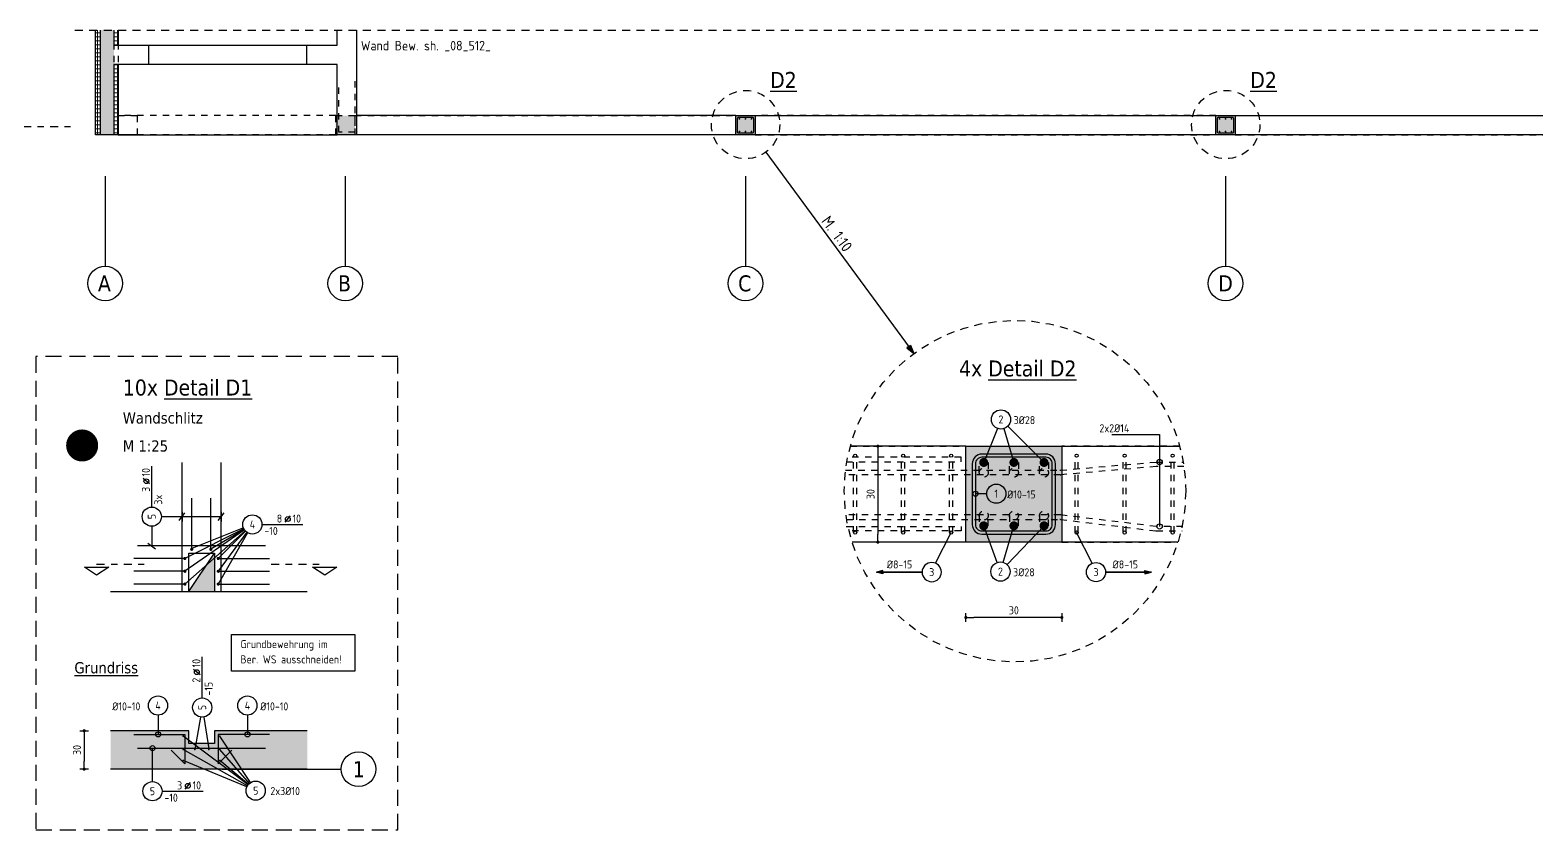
# Model space of a CAD drawing. Extents: x 30.7 to 127.4, y -29 to 23.
# Drawn here: x 42.6 to 66.14, y -13.65 to -1.16 of the extents above; entities that cross this region are included whole.
import ezdxf
from ezdxf.enums import TextEntityAlignment as Align

# ---------------------------------------------------------------- set-up
doc = ezdxf.new("R2010")
doc.units = 0
doc.header["$LTSCALE"] = 0.5
for name, pattern in [('AUSGEZOGEN', [1000.01, 1000, 0.01]), ('DASHDOTSMALL', [1.05, 0.5, -0.25, 0.05, -0.25]), ('DOT', [0.175, 0.05, -0.125]), ('HIDDEN', [0.375, 0.25, -0.125]), ('HIDDEN2', [0.187, 0.125, -0.062]), ('HIDDEN4', [0.12, 0.02, -0.1]), ('PUNKT', [0.175, 0.05, -0.125]), ('STRICHLINIE', [0.75, 0.5, -0.25]), ('STRICHPUNKT2', [0.55, 0.25, -0.125, 0.05, -0.125]), ('VERDECKT', [0.375, 0.25, -0.125])]:
    doc.linetypes.add(name, pattern=pattern)
for name, color, linetype in [('ACHSEN', 7, 'Continuous'), ('BETON', 7, 'Continuous'), ('Brüstung EG', 7, 'Continuous'), ('DETAIL', 7, 'Continuous'), ('DRUEBER', 7, 'Continuous'), ('EG', 7, 'Continuous'), ('grau_hell', 7, 'Continuous'), ('grau_mittel', 7, 'Continuous'), ('HILFE', 7, 'Continuous'), ('MASSE', 7, 'Continuous'), ('OBJEKT', 7, 'Continuous'), ('RND', 7, 'Continuous'), ('SCHNITTE', 7, 'Continuous'), ('SFP_Achsen', 7, 'Continuous'), ('TEXT', 7, 'Continuous')]:
    doc.layers.add(name, color=color, linetype=linetype)
doc.layers.add('NOPLOT', color=7, linetype='Continuous', plot=False)
doc.layers.add('zila_01_rb_02_stb-fertig_05_schraff', color=144, linetype='Continuous', lineweight=9)
doc.styles.add('helv', font='tahoma.ttf')
doc.styles.add('txt', font='isocp.shx')
doc.dimstyles.new('DOT_I', dxfattribs={"dimscale": 0.5, "dimtxt": 0.25, "dimasz": 0.25, "dimexe": 0.1, "dimexo": 0.3, "dimgap": 0.1, "dimtad": 1, "dimdec": 3, "dimzin": 3, "dimtxsty": 'txt', "dimblk": 'DOT', "dimblk1": 'DOT', "dimblk2": 'DOT', "dimsah": 1, "dimcen": 0.1, "dimse1": 1, "dimse2": 1, "dimazin": 0, "dimtfac": 1, "dimtdec": 4, "dimtix": 1, "dimtmove": 2, "dimatfit": 3, "dimfxl": 0, "dimtvp": 1, "dimtolj": 1, "dimtzin": 0, "dimarcsym": 0})

# ---------------------------------------------------------------- blocks, each defined once
blk = doc.blocks.new('RND_LEI')
at = {"layer": 'RND', "color": 7, "linetype": 'Continuous'}
blk.add_line((1.022, 0.066), (1.19, 0.27), dxfattribs=at)
for centre, radius in [((0, 0), 0.3), ((1.106, 0.168), 0.075)]:
    blk.add_circle(centre, radius, dxfattribs=at)
at = {"layer": 'RND', "color": 7, "linetype": 'Continuous', "style": 'txt'}
blk.add_attdef('POSL', text='', height=0.25, dxfattribs=at).set_placement((0, 0), align=Align.MIDDLE)
blk.add_attdef('ANZ', text='', height=0.25, dxfattribs=at).set_placement((0.931, 0.057), align=Align.RIGHT)
for tag, p in [('DUM', (1.253, 0.057)), ('ABSTD', (1.674, 0.057)), ('POSTXT', (0.374, -0.327))]:
    blk.add_attdef(tag, p, '', height=0.25, dxfattribs=at)
blk = doc.blocks.new('lei_gre')
at = {"layer": 'RND', "color": 7, "linetype": 'Continuous'}
for p, q in [((-0.09, -0.12), (0.09, 0.12)), ((0, 0.15), (0, -0.15))]:
    blk.add_line(p, q, dxfattribs=at)
blk = doc.blocks.new('SCHN-2')
at = {"layer": 'SCHNITTE', "color": 6, "linetype": 'Continuous'}
blk.add_lwpolyline([(0.378, 0.088), (0, 0.34), (-0.378, 0.088)], close=True, dxfattribs=at)
at = {"layer": 'SCHNITTE', "color": 1, "linetype": 'DASHDOTSMALL', "style": 'helv'}
blk.add_attdef('SCHN-2', text='', height=0.35, dxfattribs=at).set_placement((0, 0.45), align=Align.CENTER)
blk = doc.blocks.new('RND_HIN')
at = {"layer": 'RND', "color": 7, "linetype": 'Continuous'}
blk.add_circle((0, 0), 0.3, dxfattribs=at)
at = {"layer": 'RND', "color": 7, "linetype": 'Continuous', "style": 'txt'}
blk.add_attdef('POSI', text='', height=0.25, dxfattribs=at).set_placement((0, 0), align=Align.MIDDLE)
blk = doc.blocks.new('DOT')
at = {"layer": 'MASSE', "color": 7, "linetype": 'Continuous'}
for p, q in [((0, 0), (-1, 0)), ((0, 0.54), (0, -0.54))]:
    blk.add_line(p, q, dxfattribs=at)
at = {"layer": 'MASSE', "color": 7, "linetype": 'Continuous', "const_width": 0.2}
blk.add_lwpolyline([(-0.1, 0, 1), (0.1, 0, 1)], format="xyb", close=True, dxfattribs=at)
blk = doc.blocks.new('*D27')
at = {"layer": 'DEFPOINTS', "color": 0, "linetype": 'AUSGEZOGEN', "transparency": 16777216}
for p in [(43.447, -12.101), (43.447, -12.701), (43.447, -12.701)]:
    blk.add_point(p, dxfattribs=at)
at = {"layer": 'MASSE', "color": 0, "linetype": 'AUSGEZOGEN', "lineweight": -2, "transparency": 16777216}
blk.add_line((43.447, -12.226), (43.447, -12.576), dxfattribs=at)
at = {"layer": 'MASSE', "color": 0, "linetype": 'AUSGEZOGEN', "lineweight": -2, "transparency": 16777216, "xscale": 0.125, "yscale": 0.125, "zscale": 0.125}
for p, rotation in [((43.447, -12.101), 90), ((43.447, -12.701), 270)]:
    blk.add_blockref('DOT', p, dxfattribs=dict(at, rotation=rotation))
at = {"layer": 'MASSE', "color": 0, "linetype": 'AUSGEZOGEN', "transparency": 16777216, "insert": (43.334, -12.401), "char_height": 0.125, "attachment_point": 5, "rotation": 90, "style": 'txt'}
blk.add_mtext('\\A1;30', dxfattribs=at)
blk = doc.blocks.new('Pfeillinie')
at = {"layer": 'TEXT', "linetype": 'Continuous'}
blk.add_hatch(color=7, dxfattribs=at).paths.add_polyline_path([(0, 0), (-0.8, 0.2), (-0.8, 0), (-0.8, -0.2)])
at = {"layer": 'TEXT', "color": 7, "linetype": 'Continuous'}
for p, q in [((-0.8, 0), (-0.8, 0.2)), ((-0.8, 0.2), (0, 0)), ((-0.8, 0), (-0.8, -0.2)), ((-0.8, -0.2), (0, 0))]:
    blk.add_line(p, q, dxfattribs=at)
blk = doc.blocks.new('*D44')
at = {"layer": 'DEFPOINTS', "color": 0, "linetype": 'AUSGEZOGEN', "transparency": 16777216}
for p in [(55.844, -7.656), (55.844, -9.156), (55.844, -9.156)]:
    blk.add_point(p, dxfattribs=at)
at = {"layer": 'MASSE', "color": 0, "linetype": 'AUSGEZOGEN', "lineweight": -2, "transparency": 16777216}
blk.add_line((55.844, -7.781), (55.844, -9.031), dxfattribs=at)
at = {"layer": 'MASSE', "color": 0, "linetype": 'AUSGEZOGEN', "lineweight": -2, "transparency": 16777216, "xscale": 0.125, "yscale": 0.125, "zscale": 0.125}
for p, rotation in [((55.844, -7.656), 90), ((55.844, -9.156), 270)]:
    blk.add_blockref('DOT', p, dxfattribs=dict(at, rotation=rotation))
at = {"layer": 'MASSE', "color": 0, "linetype": 'AUSGEZOGEN', "transparency": 16777216, "insert": (55.731, -8.406), "char_height": 0.125, "attachment_point": 5, "rotation": 90, "style": 'txt'}
blk.add_mtext('\\A1;30', dxfattribs=at)
blk = doc.blocks.new('*D45')
at = {"layer": 'DEFPOINTS', "color": 0, "linetype": 'AUSGEZOGEN', "transparency": 16777216}
for p in [(57.219, -10.333), (57.219, -10.333), (58.719, -10.333)]:
    blk.add_point(p, dxfattribs=at)
at = {"layer": 'MASSE', "color": 0, "linetype": 'AUSGEZOGEN', "lineweight": -2, "transparency": 16777216}
blk.add_line((58.594, -10.333), (57.344, -10.333), dxfattribs=at)
at = {"layer": 'MASSE', "color": 0, "linetype": 'AUSGEZOGEN', "lineweight": -2, "transparency": 16777216, "xscale": 0.125, "yscale": 0.125, "zscale": 0.125, "rotation": 180}
blk.add_blockref('DOT', (57.219, -10.333), dxfattribs=at)
at = {"layer": 'MASSE', "color": 0, "linetype": 'AUSGEZOGEN', "lineweight": -2, "transparency": 16777216, "xscale": 0.125, "yscale": 0.125, "zscale": 0.125}
blk.add_blockref('DOT', (58.719, -10.333), dxfattribs=at)
at = {"layer": 'MASSE', "color": 0, "linetype": 'AUSGEZOGEN', "transparency": 16777216, "insert": (57.969, -10.221), "char_height": 0.125, "attachment_point": 5, "style": 'txt'}
blk.add_mtext('\\A1;30', dxfattribs=at)

msp = doc.modelspace()

# ---------------------------------------------------------------- hatches: boundary and pattern name
at = {"layer": 'EG', "linetype": 'AUSGEZOGEN'}
h = msp.add_hatch(dxfattribs=at)
h.set_pattern_fill('DOTS', scale=0.8, double=1)
h.set_pattern_definition([(0, (-34.909254, 358.36266), (0.025, 0.05), [0, -0.05])])
h.paths.add_polyline_path([(76.4257, -2.4939), (76.1257, -2.4939), (76.1257, -2.7939), (76.4257, -2.7939)])
h.paths.add_polyline_path([(68.6257, -2.7939), (68.9257, -2.7939), (68.9257, -2.4939), (68.6257, -2.4939)])
h.paths.add_polyline_path([(61.1257, -2.7939), (61.4257, -2.7939), (61.4257, -2.4939), (61.1257, -2.4939)])
h.paths.add_polyline_path([(53.6257, -2.7939), (53.9257, -2.7939), (53.9257, -2.4939), (53.6257, -2.4939)])
h.paths.add_polyline_path([(47.3757, -2.7939), (47.6757, -2.7939), (47.6757, -2.4939), (47.3757, -2.4939)])
h.paths.add_polyline_path([(82.6757, -1.159), (82.3757, -1.159), (82.3757, -2.7939), (82.6757, -2.7939)])
h.paths.add_polyline_path([(43.9107, -1.159), (43.7007, -1.159), (43.7007, -2.7939), (43.9107, -2.7939)])
at = {"layer": 'grau_hell'}
h = msp.add_hatch(color=9, dxfattribs=at)
h.paths.add_polyline_path([(45.081, -9.9284), (45.1033, -9.9284), (45.481, -9.9284), (45.481, -9.4031), (45.3598, -9.5101)])
h.paths.add_polyline_path([(45.3598, -9.5101), (45.481, -9.4031), (45.481, -9.3284)])
at = {"layer": 'zila_01_rb_02_stb-fertig_05_schraff', "linetype": 'AUSGEZOGEN'}
h = msp.add_hatch(dxfattribs=at)
h.set_pattern_fill('ANSI37', color=102, scale=0.5, angle=-45)
h.set_pattern_definition([(0, (-34.909254, 358.36266), (1e-17, 0.0625), []), (90, (-34.909254, 358.36266), (-0.0625, 2e-17), [])])
h.paths.add_polyline_path([(43.9757, -1.6939), (43.9107, -1.6939), (43.9107, -2.7939), (43.9757, -2.7939)])
h.paths.add_polyline_path([(43.9757, -1.159), (43.9107, -1.159), (43.9107, -1.3939), (43.9757, -1.3939)])
h.paths.add_polyline_path([(43.7007, -1.159), (43.6257, -1.159), (43.6257, -2.7939), (43.7007, -2.7939)])

# ---------------------------------------------------------------- linework, layer by layer
at = {"layer": 'ACHSEN', "color": 140, "linetype": 'AUSGEZOGEN'}
for p, q in [((43.7757, -3.4418), (43.7757, -4.8439)), ((47.5257, -3.4418), (47.5257, -4.8439)), ((53.7757, -3.4418), (53.7757, -4.8439)), ((61.2757, -3.4418), (61.2757, -4.8439)), ((45.6006, -12.7008), (47.4627, -12.7008))]:
    msp.add_line(p, q, dxfattribs=at)
at = {"layer": 'BETON', "color": 6, "linetype": 'AUSGEZOGEN'}
for p, q in [((45.081, -12.1008), (43.8593, -12.1008)), ((45.081, -12.3008), (45.081, -12.1008)), ((45.481, -12.1008), (45.481, -12.3008)), ((46.9305, -12.1008), (45.481, -12.1008)), ((45.481, -12.3008), (45.081, -12.3008)), ((46.9305, -12.7008), (43.8593, -12.7008))]:
    msp.add_line(p, q, dxfattribs=at)
at = {"layer": 'BETON', "color": 6, "linetype": 'AUSGEZOGEN', "lineweight": -2}
for points in [[(43.7007, -2.7939), (43.6257, -2.7939), (43.6257, -1.159)], [(43.7007, -2.7939), (43.7007, -1.159)], [(43.9107, -1.159), (43.9107, -1.3939), (44.4507, -1.3939), (44.4507, -1.6939), (43.9107, -1.6939), (43.9107, -2.7939), (43.7007, -2.7939)], [(43.9757, -1.159), (43.9757, -1.3939)], [(47.7007, -2.7939), (47.4007, -2.7939), (47.4007, -1.6939), (46.9257, -1.6939), (46.9257, -1.3939), (47.4007, -1.3939), (47.4007, -1.159)], [(47.7007, -1.159), (47.7007, -2.7939)], [(43.9757, -1.6939), (43.9757, -2.7939), (43.9107, -2.7939)]]:
    msp.add_lwpolyline(points, dxfattribs=at)
for points in [[(53.6257, -2.4939), (53.9257, -2.4939), (53.9257, -2.7939), (53.6257, -2.7939)], [(61.1257, -2.4939), (61.4257, -2.4939), (61.4257, -2.7939), (61.1257, -2.7939)], [(57.2194, -7.6558), (58.7194, -7.6558), (58.7194, -9.1558), (57.2194, -9.1558)]]:
    msp.add_lwpolyline(points, close=True, dxfattribs=at)
at = {"layer": 'Brüstung EG', "color": 102, "linetype": 'DOT'}
for p, q in [((47.3757, -2.4939), (43.9757, -2.4939)), ((47.6757, -2.4939), (53.6257, -2.4939)), ((61.1257, -2.4939), (53.9257, -2.4939)), ((61.4257, -2.4939), (68.6257, -2.4939)), ((47.3757, -2.7939), (43.9757, -2.7939)), ((53.6257, -2.7939), (47.6757, -2.7939)), ((53.9257, -2.7939), (61.1257, -2.7939)), ((61.4257, -2.7939), (68.6257, -2.7939)), ((55.414, -7.6558), (57.2194, -7.6558)), ((60.559, -7.6558), (58.7194, -7.6558)), ((57.2194, -9.1558), (55.441, -9.1558)), ((58.7194, -9.1558), (60.532, -9.1558))]:
    msp.add_line(p, q, dxfattribs=at)
at = {"layer": 'DETAIL', "color": 102, "linetype": 'STRICHLINIE'}
msp.add_lwpolyline([(42.6894, -6.2587), (42.6894, -13.6491), (48.3452, -13.6491), (48.3452, -6.2587)], close=True, dxfattribs=at)
at = {"layer": 'DETAIL', "color": 102, "linetype": 'VERDECKT'}
for centre, radius in [((53.7791, -2.6347), 0.5334), ((61.2791, -2.6347), 0.5334), ((57.9865, -8.3597), 2.6671)]:
    msp.add_circle(centre, radius, dxfattribs=at)
at = {"layer": 'DRUEBER', "color": 7, "linetype": 'PUNKT'}
for p, q in [((43.9757, -2.4939), (44.2757, -2.4939)), ((44.2757, -2.4939), (44.2757, -2.7939)), ((44.2757, -2.7939), (43.6257, -2.7939))]:
    msp.add_line(p, q, dxfattribs=at)
at = {"layer": 'DRUEBER', "color": 7, "linetype": 'PUNKT', "lineweight": -2}
for points in [[(43.7007, -2.7939), (43.6257, -2.7939), (43.6257, -1.159)], [(43.9107, -1.159), (43.9107, -2.7939), (43.7007, -2.7939), (43.7007, -1.159)], [(43.9757, -1.159), (43.9757, -2.7939), (43.9107, -2.7939)]]:
    msp.add_lwpolyline(points, dxfattribs=at)
for points in [[(47.3757, -2.4939), (47.6757, -2.4939), (47.6757, -2.7939), (47.3757, -2.7939)], [(53.6257, -2.4939), (53.9257, -2.4939), (53.9257, -2.7939), (53.6257, -2.7939)], [(61.1257, -2.4939), (61.4257, -2.4939), (61.4257, -2.7939), (61.1257, -2.7939)], [(57.2194, -7.6558), (58.7194, -7.6558), (58.7194, -9.1558), (57.2194, -9.1558)]]:
    msp.add_lwpolyline(points, close=True, dxfattribs=at)
at = {"layer": 'grau_mittel', "color": 61}
for points in [[(53.6257, -2.4939), (53.9257, -2.4939), (53.6257, -2.7939), (53.9257, -2.7939)], [(61.1257, -2.4939), (61.4257, -2.4939), (61.1257, -2.7939), (61.4257, -2.7939)], [(57.2194, -7.6558), (58.7194, -7.6558), (57.2194, -9.1558), (58.7194, -9.1558)], [(45.081, -12.1008), (45.081, -12.7008), (43.8593, -12.1008), (43.8593, -12.7008)], [(45.481, -12.1008), (45.481, -12.7008), (46.9305, -12.1008), (46.9305, -12.7008)], [(45.081, -12.3008), (45.081, -12.7008), (45.481, -12.3008), (45.481, -12.7008)]]:
    msp.add_solid(points, dxfattribs=at)
at = {"layer": 'HILFE', "color": 102, "linetype": 'HIDDEN'}
msp.add_line((43.3015, -1.159), (82.9617, -1.159), dxfattribs=at)
at = {"layer": 'HILFE', "color": 102, "linetype": 'AUSGEZOGEN'}
for p, q in [((59.4984, -7.4765), (60.2462, -7.4765)), ((60.2462, -7.4765), (60.2462, -8.9108)), ((45.081, -9.3284), (45.481, -9.3284)), ((45.081, -9.9284), (45.081, -9.3284)), ((45.481, -9.3284), (45.481, -9.9284)), ((43.8593, -9.9284), (46.9305, -9.9284)), ((43.8593, -9.9284), (45.1033, -9.9284)), ((45.5033, -9.9284), (46.9305, -9.9284))]:
    msp.add_line(p, q, dxfattribs=at)
msp.add_lwpolyline([(45.7506, -10.5981), (47.6759, -10.5981), (47.6759, -11.169), (45.7506, -11.169)], close=True, dxfattribs=at)
at = {"layer": 'NOPLOT', "color": 191, "linetype": 'AUSGEZOGEN'}
msp.add_line((45.081, -9.9284), (45.481, -9.3284), dxfattribs=at)
at = {"layer": 'NOPLOT', "color": 191, "linetype": 'Continuous', "const_width": 0.25}
msp.add_lwpolyline([(43.2903, -7.6458, 1), (43.5403, -7.6458, 1)], format="xyb", close=True, dxfattribs=at)
at = {"layer": 'OBJEKT', "color": 7, "linetype": 'AUSGEZOGEN'}
for p, q in [((44.4507, -1.3939), (46.9257, -1.3939)), ((46.9257, -1.6939), (44.4507, -1.6939)), ((53.6257, -2.4939), (47.7007, -2.4939)), ((53.9257, -2.4939), (61.1257, -2.4939)), ((61.4257, -2.4939), (68.6257, -2.4939)), ((43.9757, -2.7939), (47.4007, -2.7939)), ((53.6257, -2.7939), (47.7007, -2.7939)), ((61.1257, -2.7939), (53.9257, -2.7939)), ((68.6257, -2.7939), (61.4257, -2.7939)), ((57.2194, -7.6558), (55.4166, -7.6558)), ((58.7194, -7.6558), (60.5564, -7.6558)), ((57.2194, -9.1558), (55.4421, -9.1558)), ((60.5309, -9.1558), (58.7194, -9.1558))]:
    msp.add_line(p, q, dxfattribs=at)
at = {"layer": 'RND', "color": 7, "linetype": 'AUSGEZOGEN'}
for p, q in [((54.095, -3.0645), (56.4071, -6.2105)), ((44.5025, -8.6071), (44.5025, -7.9671)), ((46.2245, -8.8786), (46.8645, -8.8786)), ((45.2904, -11.5888), (45.2904, -10.9488)), ((44.6632, -13.0456), (45.3032, -13.0456))]:
    msp.add_line(p, q, dxfattribs=at)
at = {"layer": 'RND', "color": 102, "linetype": 'AUSGEZOGEN'}
for p, q in [((57.7114, -7.3786), (57.4983, -7.9108)), ((57.8104, -7.3829), (57.9694, -7.9108)), ((57.8734, -7.3452), (58.4405, -7.9108)), ((57.5446, -8.3994), (57.3694, -8.3994)), ((44.5025, -8.9071), (44.5025, -9.2156)), ((44.6525, -8.7571), (45.5866, -8.7571)), ((45.9351, -8.934), (45.1265, -9.255)), ((57.7077, -9.4747), (57.4983, -8.9008)), ((57.8015, -9.4717), (57.9694, -8.9008)), ((57.8627, -9.507), (58.4405, -8.9008)), ((45.9406, -8.9461), (45.0201, -9.4103)), ((45.9513, -8.9641), (45.0201, -9.6103)), ((45.9621, -8.9779), (45.0201, -9.8103)), ((45.9459, -8.9558), (45.4265, -9.2675)), ((45.9684, -8.9846), (45.5419, -9.4103)), ((45.9863, -8.9999), (45.5419, -9.6103)), ((46.0001, -9.0088), (45.5419, -9.8103)), ((56.7465, -9.4862), (56.9898, -9.0058)), ((59.1922, -9.4862), (58.949, -9.0058)), ((56.5362, -9.6236), (55.8223, -9.6236)), ((59.4025, -9.6236), (60.1164, -9.6236)), ((44.6007, -11.8574), (44.6007, -12.1588)), ((45.2645, -11.8865), (45.176, -12.3927)), ((45.3141, -11.8869), (45.394, -12.3858)), ((45.9964, -11.8574), (45.9964, -12.1588)), ((46.0068, -12.9469), (44.9955, -12.186)), ((46.0442, -12.9118), (45.5665, -12.186)), ((44.5132, -12.8956), (44.5132, -12.3732)), ((45.9963, -12.9629), (44.9955, -12.3927)), ((46.0282, -12.9239), (45.5665, -12.3927)), ((45.9882, -12.9794), (44.9955, -12.565)), ((46.012, -12.9405), (45.5665, -12.565))]:
    msp.add_line(p, q, dxfattribs=at)
at = {"layer": 'RND', "color": 7, "linetype": 'HIDDEN2'}
for p, q in [((55.4648, -9.0058), (55.4648, -7.8058)), ((55.5148, -9.0058), (55.5148, -7.8058)), ((56.2148, -9.0058), (56.2148, -7.8058)), ((56.2648, -9.0058), (56.2648, -7.8058)), ((56.9648, -9.0058), (56.9648, -7.8058)), ((57.0148, -9.0058), (57.0148, -7.8058)), ((58.924, -9.0058), (58.924, -7.8058)), ((58.974, -9.0058), (58.974, -7.8058)), ((59.674, -9.0058), (59.674, -7.8058)), ((59.724, -9.0058), (59.724, -7.8058)), ((60.424, -9.0058), (60.424, -7.8058)), ((60.474, -9.0058), (60.474, -7.8058))]:
    msp.add_line(p, q, dxfattribs=at)
at = {"layer": 'RND', "color": 7, "linetype": 'HIDDEN4'}
for p, q in [((57.4283, -8.0708), (57.4283, -7.9108)), ((57.5683, -7.9108), (57.5683, -8.0708)), ((57.8994, -8.0708), (57.8994, -7.9108)), ((58.0394, -7.9108), (58.0394, -8.0708)), ((58.3705, -8.0708), (58.3705, -7.9108)), ((58.5105, -7.9108), (58.5105, -8.0708)), ((57.4283, -8.7408), (57.4283, -8.9008)), ((57.5683, -8.9008), (57.5683, -8.7408)), ((57.8994, -8.7408), (57.8994, -8.9008)), ((58.0394, -8.9008), (58.0394, -8.7408)), ((58.3705, -8.7408), (58.3705, -8.9008)), ((58.5105, -8.9008), (58.5105, -8.7408))]:
    msp.add_line(p, q, dxfattribs=at)
at = {"layer": 'RND', "color": 1, "linetype": 'HIDDEN2'}
msp.add_lwpolyline([(47.6757, -1.9539), (47.6757, -2.7539), (47.4257, -2.7539), (47.4257, -1.9539)], dxfattribs=at)
at = {"layer": 'RND', "color": 1, "linetype": 'AUSGEZOGEN', "lineweight": -2}
for points in [[(53.6707, -2.5189), (53.8807, -2.5189, -0.4142136), (53.9007, -2.5389), (53.9007, -2.7489, -0.4142136), (53.8807, -2.7689), (53.6707, -2.7689, -0.4142136), (53.6507, -2.7489), (53.6507, -2.5389, -0.4142136)], [(61.1707, -2.5189), (61.3807, -2.5189, -0.4142136), (61.4007, -2.5389), (61.4007, -2.7489, -0.4142136), (61.3807, -2.7689), (61.1707, -2.7689, -0.4142136), (61.1507, -2.7489), (61.1507, -2.5389, -0.4142136)]]:
    msp.add_lwpolyline(points, format="xyb", close=True, dxfattribs=at)
at = {"layer": 'RND', "color": 7, "linetype": 'AUSGEZOGEN'}
for points, const_width in [([(53.6745, -2.5449, 1), (53.6885, -2.5449, 1)], 0.014), ([(53.7687, -2.5449, 1), (53.7827, -2.5449, 1)], 0.014), ([(53.8629, -2.5449, 1), (53.8769, -2.5449, 1)], 0.014), ([(61.1745, -2.5449, 1), (61.1885, -2.5449, 1)], 0.014), ([(61.2687, -2.5449, 1), (61.2827, -2.5449, 1)], 0.014), ([(61.3629, -2.5449, 1), (61.3769, -2.5449, 1)], 0.014), ([(53.6745, -2.7429, 1), (53.6885, -2.7429, 1)], 0.014), ([(53.7687, -2.7429, 1), (53.7827, -2.7429, 1)], 0.014), ([(53.8629, -2.7429, 1), (53.8769, -2.7429, 1)], 0.014), ([(61.1745, -2.7429, 1), (61.1885, -2.7429, 1)], 0.014), ([(61.2687, -2.7429, 1), (61.2827, -2.7429, 1)], 0.014), ([(61.3629, -2.7429, 1), (61.3769, -2.7429, 1)], 0.014), ([(57.4633, -7.9108, 1), (57.5333, -7.9108, 1)], 0.07), ([(57.9344, -7.9108, 1), (58.0044, -7.9108, 1)], 0.07), ([(58.4055, -7.9108, 1), (58.4755, -7.9108, 1)], 0.07), ([(57.4633, -8.9008, 1), (57.5333, -8.9008, 1)], 0.07), ([(57.9344, -8.9008, 1), (58.0044, -8.9008, 1)], 0.07), ([(58.4055, -8.9008, 1), (58.4755, -8.9008, 1)], 0.07), ([(45.0326, -9.4103, -1), (45.0076, -9.4103, -1)], 0.025), ([(45.1265, -9.28, -1), (45.1265, -9.255, -1)], 0.025), ([(45.4265, -9.28, -1), (45.4265, -9.255, -1)], 0.025), ([(45.5294, -9.4103, 1), (45.5544, -9.4103, 1)], 0.025), ([(45.0326, -9.6103, -1), (45.0076, -9.6103, -1)], 0.025), ([(45.5294, -9.6103, 1), (45.5544, -9.6103, 1)], 0.025), ([(45.0326, -9.8103, -1), (45.0076, -9.8103, -1)], 0.025), ([(45.5294, -9.8103, 1), (45.5544, -9.8103, 1)], 0.025), ([(44.9885, -12.186, 1), (45.0025, -12.186, 1)], 0.014), ([(45.5735, -12.186, -1), (45.5595, -12.186, -1)], 0.014), ([(44.9885, -12.3927, 1), (45.0025, -12.3927, 1)], 0.014), ([(45.169, -12.3927, 1), (45.183, -12.3927, 1)], 0.014), ([(45.3881, -12.3927, 1), (45.4021, -12.3927, 1)], 0.014), ([(45.5735, -12.3927, -1), (45.5595, -12.3927, -1)], 0.014), ([(44.9885, -12.565, 1), (45.0025, -12.565, 1)], 0.014), ([(45.5735, -12.565, -1), (45.5595, -12.565, -1)], 0.014)]:
    msp.add_lwpolyline(points, format="xyb", close=True, dxfattribs=dict(at, const_width=const_width))
at = {"layer": 'RND', "color": 1, "linetype": 'AUSGEZOGEN'}
for points in [[(44.9754, -9.9136), (44.9754, -7.9136)], [(45.5866, -9.9136), (45.5866, -7.9136)], [(45.1265, -9.2675), (45.1265, -8.4675)], [(45.4265, -9.2675), (45.4265, -8.4675)], [(45.0201, -9.4103), (44.2201, -9.4103)], [(46.281, -9.2156), (44.281, -9.2156)], [(45.5419, -9.4103), (46.3419, -9.4103)], [(45.0201, -9.6103), (44.2201, -9.6103)], [(45.5419, -9.6103), (46.3419, -9.6103)], [(45.0201, -9.8103), (44.2201, -9.8103)], [(45.5419, -9.8103), (46.3419, -9.8103)], [(44.2201, -12.1588), (45.0201, -12.1588), (45.0201, -12.6188), (44.808, -12.4066)], [(46.3419, -12.1588), (45.5419, -12.1588), (45.5419, -12.6188), (45.754, -12.4066)], [(44.281, -12.3732), (46.281, -12.3732)]]:
    msp.add_lwpolyline(points, dxfattribs=at)
at = {"layer": 'RND', "color": 7, "linetype": 'HIDDEN2'}
for points in [[(60.6255, -7.9739), (60.2013, -7.9739, 0.021616), (60.1926, -7.9743), (58.7013, -8.1035, -0.0216088), (58.6926, -8.1039), (55.3317, -8.104)], [(55.3394, -8.0339), (58.6896, -8.0339, 0.021616), (58.6982, -8.0335), (60.1939, -7.9039), (60.6143, -7.9039)], [(60.6104, -8.9108), (60.2013, -8.9108, -0.021616), (60.1926, -8.9104), (58.7013, -8.7312, 0.0216088), (58.6926, -8.7308), (55.3422, -8.7307)], [(55.3524, -8.8008), (58.6896, -8.8008, -0.021616), (58.6982, -8.8012), (60.1939, -8.9808), (60.5966, -8.9808)]]:
    msp.add_lwpolyline(points, format="xyb", dxfattribs=at)
for points in [[(55.3474, -7.9012), (57.1441, -7.9012), (57.1441, -7.8308), (55.3586, -7.8308)], [(55.3474, -8.9104), (57.1441, -8.9104), (57.1441, -8.9808), (55.3586, -8.9808)]]:
    msp.add_lwpolyline(points, dxfattribs=at)
at = {"layer": 'RND', "color": 1, "linetype": 'AUSGEZOGEN'}
for points in [[(57.4694, -9.0308), (58.4694, -9.0308, 0.4142136), (58.6194, -8.8808), (58.6194, -7.9308, 0.4142136), (58.4694, -7.7808), (57.4694, -7.7808, 0.4142136), (57.3194, -7.9308), (57.3194, -8.8808, 0.4142136)], [(57.4694, -8.9808), (58.4694, -8.9808, 0.4142136), (58.5694, -8.8808), (58.5694, -7.9308, 0.4142136), (58.4694, -7.8308), (57.4694, -7.8308, 0.4142136), (57.3694, -7.9308), (57.3694, -8.8808, 0.4142136)]]:
    msp.add_lwpolyline(points, format="xyb", close=True, dxfattribs=at)
at = {"layer": 'RND', "color": 102, "linetype": 'AUSGEZOGEN'}
for points in [[(55.8223, -9.6236), (56.5362, -9.6236)], [(60.1164, -9.6236), (59.4025, -9.6236)]]:
    msp.add_lwpolyline(points, dxfattribs=at)
at = {"layer": 'RND', "color": 7, "linetype": 'AUSGEZOGEN'}
for centre, radius in [((55.4898, -7.8058), 0.025), ((56.2398, -7.8058), 0.025), ((56.9898, -7.8058), 0.025), ((58.949, -7.8058), 0.025), ((59.699, -7.8058), 0.025), ((60.2462, -7.9039), 0.04), ((60.449, -7.8058), 0.025), ((57.3694, -8.3994), 0.04), ((60.2462, -8.9108), 0.04), ((55.4898, -9.0058), 0.025), ((56.2398, -9.0058), 0.025), ((56.9898, -9.0058), 0.025), ((58.949, -9.0058), 0.025), ((59.699, -9.0058), 0.025), ((60.449, -9.0058), 0.025), ((44.6007, -12.1588), 0.04), ((45.9964, -12.1588), 0.04), ((44.5132, -12.3732), 0.04)]:
    msp.add_circle(centre, radius, dxfattribs=at)
at = {"layer": 'RND', "color": 7, "linetype": 'HIDDEN4'}
for centre in [(57.4983, -8.0708), (57.9694, -8.0708), (58.4405, -8.0708), (57.4983, -8.7408), (57.9694, -8.7408), (58.4405, -8.7408)]:
    msp.add_circle(centre, 0.07, dxfattribs=at)
at = {"layer": 'SCHNITTE', "color": 5, "linetype": 'STRICHPUNKT2'}
msp.add_line((42.0672, -2.6638), (43.2346, -2.6638), dxfattribs=at)
at = {"layer": 'SCHNITTE', "color": 6, "linetype": 'STRICHPUNKT2'}
for p, q in [((43.6418, -9.5012), (44.3864, -9.5012)), ((46.3693, -9.5012), (47.2047, -9.5012))]:
    msp.add_line(p, q, dxfattribs=at)
at = {"layer": 'SFP_Achsen', "color": 7, "linetype": 'AUSGEZOGEN'}
for centre in [(43.7757, -5.1144), (47.5257, -5.1144), (53.7757, -5.1144), (61.2757, -5.1144), (47.7332, -12.7008)]:
    msp.add_circle(centre, 0.2705, dxfattribs=at)

# ---------------------------------------------------------------- block references
at = {"layer": 'RND', "color": 7, "linetype": 'AUSGEZOGEN', "xscale": 0.175, "yscale": 0.175, "zscale": 0.175, "rotation": 306.3126209016234}
msp.add_blockref('Pfeillinie', (56.4071, -6.2105), dxfattribs=at)
at = {"layer": 'RND', "color": 7, "linetype": 'AUSGEZOGEN', "xscale": 0.5, "yscale": 0.5, "zscale": 0.5}
for name, p, values in [('RND_HIN', (57.7672, -7.2393), {'POSI': '2'}), ('RND_HIN', (57.6946, -8.3994), {'POSI': '1'}), ('RND_LEI', (46.0745, -8.8786), {'POSL': '4', 'DUM': '10', 'ANZ': '8', 'POSTXT': '-10'}), ('RND_HIN', (57.7592, -9.6156), {'POSI': '2'}), ('RND_HIN', (59.2525, -9.6236), {'POSI': '3'}), ('RND_HIN', (44.6007, -11.7074), {'POSI': '4'}), ('RND_HIN', (45.9964, -11.7074), {'POSI': '4'}), ('RND_LEI', (44.5132, -13.0456), {'POSL': '5', 'DUM': '10', 'ANZ': '3', 'POSTXT': '-10'}), ('RND_HIN', (46.1267, -13.0371), {'POSI': '5'})]:
    msp.add_blockref(name, p, dxfattribs=at).add_auto_attribs(values)
at = {"layer": 'RND', "color": 7, "linetype": 'AUSGEZOGEN', "xscale": 0.5, "yscale": 0.5, "zscale": 0.5, "rotation": 90}
for p, values in [((44.5025, -8.7571), {'POSL': '5', 'DUM': '10', 'ANZ': '3', 'POSTXT': '3x'}), ((45.2904, -11.7388), {'POSL': '5', 'DUM': '10', 'ANZ': '2', 'POSTXT': '-15'})]:
    msp.add_blockref('RND_LEI', p, dxfattribs=at).add_auto_attribs(values)
at = {"layer": 'RND', "color": 102, "linetype": 'AUSGEZOGEN'}
for name, p, xscale, yscale, zscale in [('lei_gre', (44.9754, -8.7571), 0.5, 0.5, 0.5), ('lei_gre', (45.5866, -8.7571), 0.5, 0.5, 0.5), ('Pfeillinie', (55.8223, -9.6236), -0.125, 0.125, 0.125), ('Pfeillinie', (60.1164, -9.6236), 0.125, 0.125, 0.125)]:
    msp.add_blockref(name, p, dxfattribs=dict(at, xscale=xscale, yscale=yscale, zscale=zscale))
at = {"layer": 'RND', "color": 102, "linetype": 'AUSGEZOGEN', "xscale": 0.5, "yscale": 0.5, "zscale": 0.5, "rotation": 270}
msp.add_blockref('lei_gre', (44.5025, -9.2156), dxfattribs=at)
at = {"layer": 'RND', "color": 7, "linetype": 'AUSGEZOGEN'}
ref = msp.add_blockref('RND_HIN', (56.6862, -9.6236), dxfattribs=dict(at, xscale=-0.5, yscale=0.5, zscale=0.5))
ref.add_attrib('POSI', '3', dxfattribs={"color": 7, "linetype": 'Continuous', "height": 0.125, "style": 'txt'}).set_placement((56.6862, -9.6236), align=Align.MIDDLE)
at = {"layer": 'SCHNITTE', "color": 6, "linetype": 'STRICHPUNKT2', "xscale": -0.5, "yscale": 0.5, "zscale": 0.5, "rotation": 180}
for p in [(43.6418, -9.5012), (47.2047, -9.5012)]:
    msp.add_blockref('SCHN-2', p, dxfattribs=at)

# ---------------------------------------------------------------- texts
at = {"layer": 'RND', "color": 1, "linetype": 'AUSGEZOGEN', "style": 'txt'}
msp.add_text('M. 1:10', height=0.175, rotation=306.31262, dxfattribs=at).set_placement((55.0931, -4.4226), align=Align.BOTTOM_CENTER)
at = {"layer": 'SFP_Achsen', "color": 6, "linetype": 'AUSGEZOGEN', "style": 'helv'}
for s, p in [('A', (43.6616, -5.2387)), ('B', (47.4116, -5.2387)), ('C', (53.6616, -5.2387)), ('D', (61.1616, -5.2387)), ('1', (47.6426, -12.827))]:
    msp.add_text(s, height=0.25, dxfattribs=at).set_placement(p)
at = {"layer": 'TEXT', "color": 1, "linetype": 'AUSGEZOGEN'}
for s, height, style, p in [('Wand Bew. sh. _08_512_', 0.15, 'txt', (47.769, -1.4762)), ('Wandschlitz', 0.175, 'helv', (44.0505, -7.3034)), ('M 1:25', 0.175, 'helv', (44.0505, -7.7409)), ('%%UGrundriss', 0.175, 'helv', (43.294, -11.2044))]:
    msp.add_text(s, height=height, dxfattribs=dict(at, style=style)).set_placement(p)
at = {"layer": 'TEXT', "color": 6, "linetype": 'AUSGEZOGEN', "style": 'helv'}
for s, p in [('%%UD2', (54.162, -2.0619)), ('%%UD2', (61.662, -2.0619)), ('4x %%UDetail D2', (57.1129, -6.5682)), ('10x %%UDetail D1', (44.0505, -6.8659))]:
    msp.add_text(s, height=0.25, dxfattribs=at).set_placement(p)
at = {"layer": 'TEXT', "color": 7, "linetype": 'AUSGEZOGEN', "style": 'txt'}
for s, p in [('3%%C28', (57.9653, -7.3126)), ('2x2%%C14', (59.3053, -7.4391)), ('%%C10-15', (57.864, -8.4734)), ('%%C8-15', (55.9848, -9.5666)), ('3%%C28', (57.9573, -9.6889)), ('%%C8-15', (59.5113, -9.5666)), ('Grundbewehrung im ', (45.8886, -10.8114)), ('Ber. WS ausschneiden!', (45.8886, -11.0489)), ('%%C10-10', (43.8846, -11.7831)), ('%%C10-10', (46.1958, -11.7831)), ('2x3%%C10', (46.3555, -13.1054))]:
    msp.add_text(s, height=0.125, dxfattribs=at).set_placement(p)

# ---------------------------------------------------------------- dimensions: what is measured, and where the dimension line sits
at = {"layer": 'MASSE', "color": 7, "linetype": 'AUSGEZOGEN'}
for base, p1, p2, override, picture, middle in [((55.8439, -9.1558), (55.8439, -7.6558), (55.8439, -9.1558), {"dimdec": 0, "dimlfac": 20}, '*D44', (55.7314, -8.4058)), ((43.4467, -12.7008), (43.4467, -12.1008), (43.4467, -12.7008), {"dimdec": 0, "dimlfac": 50}, '*D27', (43.3342, -12.4008))]:
    dim = msp.add_linear_dim(base=base, p1=p1, p2=p2, angle=90, dimstyle='DOT_I', override=override, dxfattribs=at)
    dim.commit()
    dim.dimension.update_dxf_attribs({"geometry": picture, "text_midpoint": middle})
dim = msp.add_linear_dim(base=(57.2194, -10.3334), p1=(58.7194, -10.3334), p2=(57.2194, -10.3334), dimstyle='DOT_I', override={"dimdec": 0, "dimlfac": 20}, dxfattribs=at)
dim.commit()
dim.dimension.update_dxf_attribs({"geometry": '*D45', "text_midpoint": (57.9694, -10.2209)})

doc.saveas('drawing.dxf')
